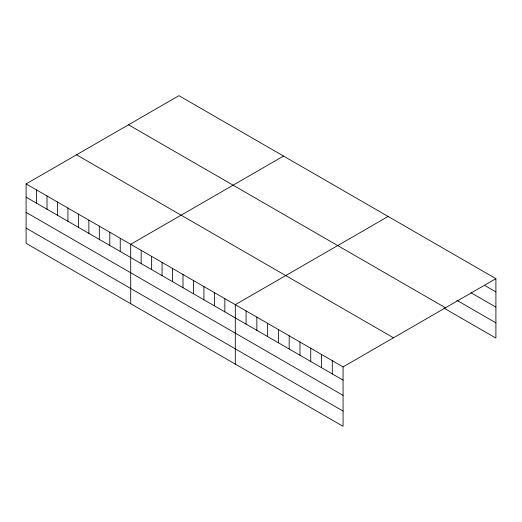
<?xml version="1.0" encoding="UTF-8"?>
<svg xmlns="http://www.w3.org/2000/svg" width="522" height="522" viewBox="0 0 522 522"><rect width="100%" height="100%" fill="white"/><g stroke="black" fill="none" stroke-linecap="round" stroke-linejoin="round"><path stroke-width="0.78" d="M26.1 183.907L343.071 366.907L343.071 426.324L26.1 243.324L26.1 183.907L178.929 95.676L495.9 278.676L495.9 338.093L444.033 308.15M283.524 156.065L130.702 244.296L130.702 303.713M388.127 216.454L235.305 304.691L235.305 364.108M343.071 366.907L495.9 278.676M485.121 285.671L495.9 291.896M470.981 292.751L495.9 307.138M456.835 300.294L495.9 322.85M128.49 124.791L445.468 307.791M76.532 154.793L393.51 337.793M26.1 197.127L343.071 380.127M26.1 212.369L343.071 395.376M26.1 228.075L343.071 411.082M332.299 360.689L332.299 373.909M321.519 354.464L321.519 367.684M310.74 348.246L310.74 361.465M299.967 342.021L299.967 355.241M289.188 335.803L289.188 349.016M278.409 329.578L278.409 342.797M267.636 323.353L267.636 336.573M256.857 317.135L256.857 330.354M246.077 310.91L246.077 324.129M224.845 298.649L224.845 311.869M214.385 292.614L214.385 305.827M203.919 286.571L203.919 299.791M193.46 280.529L193.46 293.749M183 274.494L183 287.713M172.541 268.452L172.541 281.671M162.081 262.416L162.081 275.636M151.621 256.374L151.621 269.593M141.162 250.338L141.162 263.558M120.243 238.26L120.243 251.48M109.783 232.218L109.783 245.438M99.324 226.183L99.324 239.402M88.864 220.14L88.864 233.36M78.398 214.105L78.398 227.318M67.938 208.063L67.938 221.282M57.479 202.027L57.479 215.24M47.019 195.985L47.019 209.205M36.56 189.943L36.56 203.162"/></g></svg>
